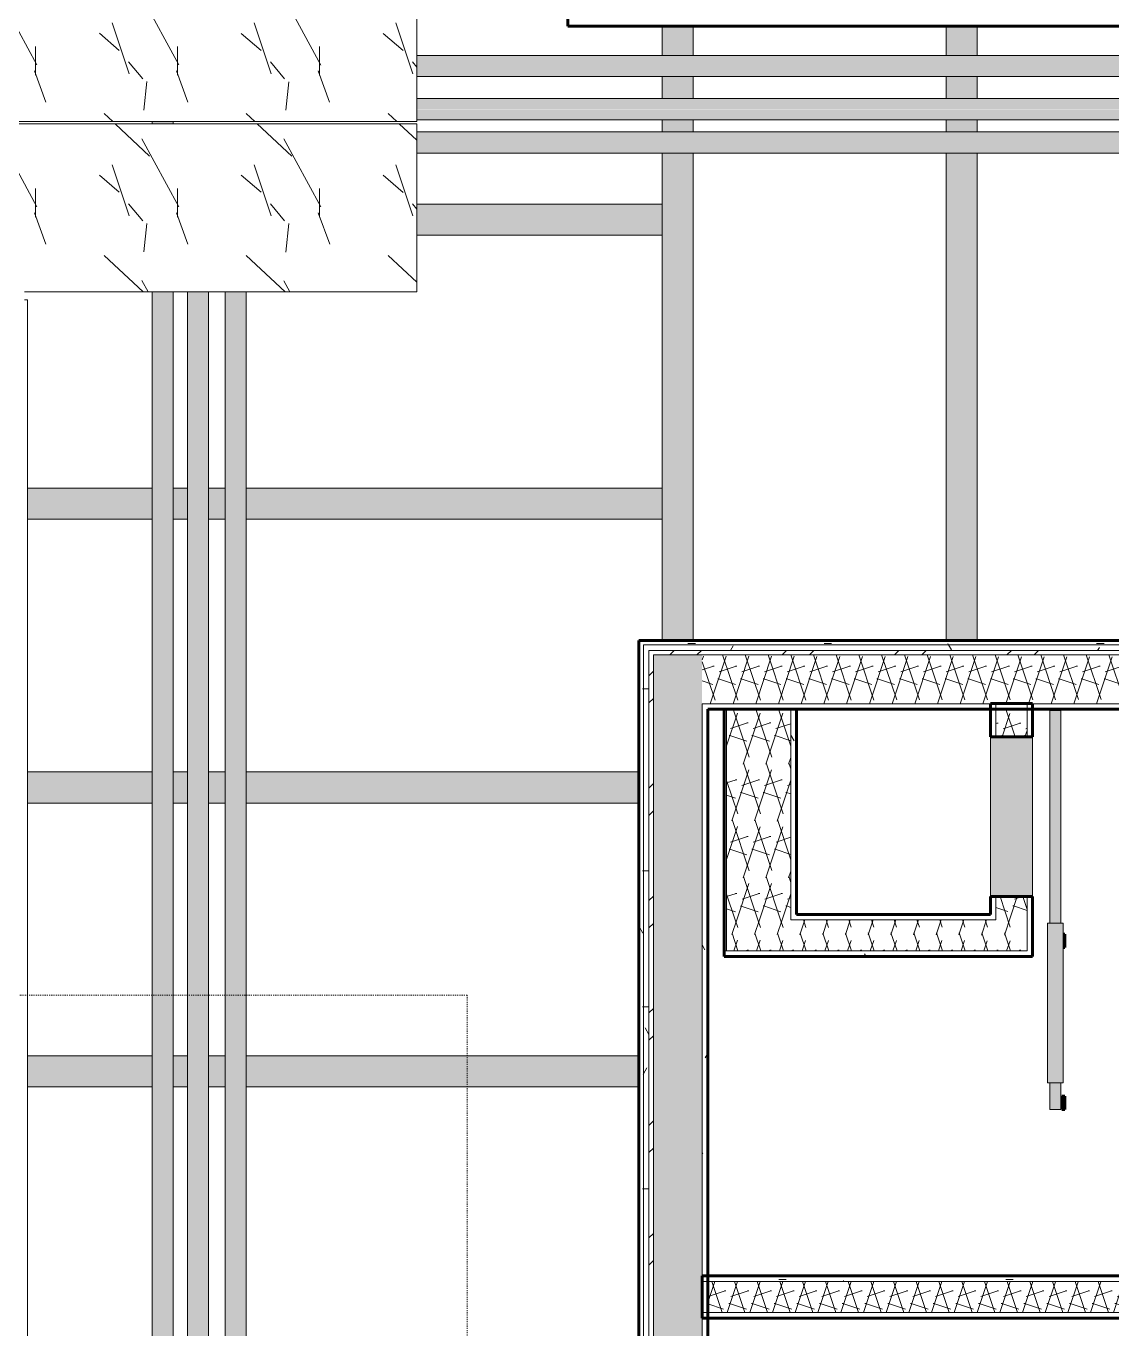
# Model space of a CAD drawing. Header units: inches. Extents: x -4169 to -1846, y 9706 to 12377.
# Drawn here: x -3479.4 to -3357, y 11570.8 to 11717.6 of the extents above; entities that cross this region are included whole.
import ezdxf

# ---------------------------------------------------------------- set-up
doc = ezdxf.new("R2010")
doc.units = ezdxf.units.IN
doc.header["$MEASUREMENT"] = 0
doc.linetypes.add('Aligning Line 1_8_', pattern=[0.25, 0.125, -0.125])
doc.linetypes.add('Dash', pattern=[0.25, 0.125, -0.125])
for name, color, linetype, lineweight in [('0-1', 7, 'Continuous', 5), ('0-2', 50, 'Continuous', 18), ('A-CLNG', 13, 'Continuous', 18), ('A-CLNG-PATT-1', 252, 'Continuous', 18), ('A-DOOR-3', 135, 'Continuous', 18), ('A-DOOR-4', 50, 'Continuous', 18), ('A-DOOR-5', 10, 'Continuous', 60), ('A-FLOR-2', 50, 'Continuous', 18), ('A-WALL', 113, 'Continuous', 18), ('A-WALL-1', 8, 'Continuous', 5), ('A-WALL-4', 10, 'Continuous', 60), ('A-WALL-5', 50, 'Continuous', 18), ('A-WALL-PATT-1', 250, 'Continuous', 9), ('A-WALL-PATT-2', 253, 'Continuous', 9), ('A-WALL-PATT-4', 111, 'Continuous', 9), ('G-ANNO-SYMB-1', 147, 'Aligning Line 1_8_', 9), ('I-FURN-1', 250, 'Continuous', 9), ('I-FURN-HDLN-1', 250, 'Dash', 9), ('I-WALL-3', 2, 'Continuous', 60), ('P-PIPE', 3, 'Continuous', 9), ('P-PIPE-1', 3, 'Continuous', 5), ('S-BEAM', 12, 'Continuous', 9)]:
    doc.layers.add(name, color=color, linetype=linetype, lineweight=lineweight)
pattern_1 = [(0, (0, 0), (20.48, 5.12), [0.845, -14.515, 0.845, -14.515, -81.92]), (0, (0, 0), (20.48, 5.12), [-30.72, 0.845, -29.875, 0.845, -14.515, -35.84]), (0, (0, 0), (20.48, 5.12), [-76.8, 0.845, -9.395, 0.845, -24.755]), (120, (7.68, 2.56), (-14.67405006737632, 15.1762002695053), [0.8449999999999999, -14.515, 0.8449999999999999, -14.515, -81.91999999999999]), (120, (7.68, 2.56), (-14.67405006737632, 15.1762002695053), [-30.72, 0.8449999999999999, -29.875, 0.8449999999999999, -14.515, -35.84]), (120, (7.68, 2.56), (-14.67405006737632, 15.1762002695053), [-76.79999999999998, 0.8449999999999999, -9.394999999999998, 0.8449999999999999, -24.755]), (240, (10.24, 12.8), (-5.805949932623669, -20.2962002695053), [0.845, -14.515, 0.845, -14.515, -81.92]), (240, (10.24, 12.8), (-5.805949932623669, -20.2962002695053), [-30.72, 0.845, -29.875, 0.845, -14.515, -35.84]), (240, (10.24, 12.8), (-5.805949932623669, -20.2962002695053), [-76.8, 0.845, -9.395, 0.845, -24.755])]
pattern_2 = [(161.57, (0.32, 0.32), (-2.560496184573631, -0.0005373861552858683), [0, -18.214, 2.022, 0]), (18.43, (-0.32, 0.32), (-2.560496184573631, 0.0005373861552860904), [0, -18.214, 2.022, 0]), (108.43, (0.32, 0.32), (1.279220909290681, -6.400876726295667), [6.069999999999999, -14.166]), (71.57, (-0.32, 0.32), (1.279220909290681, 6.400876726295667), [6.07, -14.166])]
pattern_3 = [(45, (0, 0), (-6.335676759431466, 6.335676759431466), []), (45, (0, 9.6), (-6.335676759431466, 6.335676759431466), [])]

# ---------------------------------------------------------------- blocks, each defined once
blk = doc.blocks.new('Bed-Standard - Queen 60_ x 79_-1433484-ENLARGED RCP - 2ND FLOOR PLAN')
at = {"layer": 'I-FURN-1'}
for p, q in [((-19.31147540983595, 41.29508196721268), (40.688524590164, 41.29508196721268)), ((-19.31147540983595, -37.70491803278726), (-19.31147540983595, 41.29508196721268)), ((40.68852459016399, 41.29508196721268), (40.68852459016399, -37.70491803278726)), ((40.68852459016475, -23.70491803278786), (-19.31147540983504, -17.12529919027923)), ((-16.31147540983483, -23.70491803278786), (37.68852459016421, -23.70491803278786)), ((-16.31147540983483, -35.70491803278752), (-16.31147540983483, -23.70491803278786)), ((37.6885245901642, -35.70491803278752), (37.6885245901642, -23.70491803278786)), ((-16.31147540983483, -35.70491803278752), (37.68852459016421, -35.70491803278752)), ((40.688524590164, -37.70491803278726), (-19.31147540983595, -37.70491803278726))]:
    blk.add_line(p, q, dxfattribs=at)
at = {"layer": 'I-FURN-HDLN-1'}
for p, q in [((-55.31147540983584, 77.29508196721251), (64.68852459016394, 77.29508196721251)), ((-55.31147540983584, -37.70491803278724), (-55.31147540983584, 77.29508196721251)), ((64.68852459016394, 77.29508196721251), (64.68852459016394, -37.70491803278716))]:
    blk.add_line(p, q, dxfattribs=at)
blk = doc.blocks.new('BARN - FLUSH - WIDTH 2-V97-ENLARGED RCP - 2ND FLOOR PLAN')
at = {"layer": 'A-DOOR-3'}
h = blk.add_hatch(color=256, dxfattribs=at)
h.paths.add_polyline_path([(-32.99999999998618, -4.344221569655852), (-32.99999999998635, -4.947925211086649), (-29.9999999999867, -4.947925211087161), (-29.99999999998652, -4.322925211087049), (-32.99999999998618, -4.322925211086537)], flags=0)
h.paths.add_polyline_path([(-11.99999999998653, -4.861652196061109), (-11.98640671985021, -4.947925211090742), (12.00000000001381, -4.947925211095346), (12.00000000001398, -4.322925211095234), (-11.99999999998636, -4.344221569659945), (-11.99999999998653, -4.786163307910308)], flags=0)
for points in [[(-29.99999999998601, -5.822925211096449), (-11.99999999998584, -5.82292521110003), (-11.9999999999855, -4.072925211096506), (-29.99999999998567, -4.072925211092925)], [(-32.99999999998652, -5.99999999999759), (-31.49999999998618, -5.999999999997931), (-31.49999999998618, -5.674402730992518), (-32.99999999998652, -5.674402730992177)], [(-14.73397552619133, -5.99999999999759), (-13.23397552619116, -5.999999999997761), (-13.23397552619116, -5.822925211100006), (-14.73397552619133, -5.822925211099835)]]:
    blk.add_hatch(color=256, dxfattribs=at).paths.add_polyline_path(points, flags=0)
h = blk.add_hatch(color=256, dxfattribs=at)
h.paths.add_polyline_path([(-32.99999999998652, -5.551628852525974), (-32.99999999998652, -5.572925211095462), (-29.99999999998687, -5.547466334921561), (-29.9999999999867, -4.947925211087161), (-32.99999999998635, -4.947925211086649), (-32.99999999998652, -5.489191088460624)], flags=0)
h.paths.add_polyline_path([(-11.99999999998653, -4.947925211090742), (-11.98640671985038, -5.572925211099554), (12.00000000001364, -5.551628852534671), (12.00000000001398, -4.947925211095346), (-11.98640671985021, -4.947925211090742)], flags=0)
at = {"layer": 'A-DOOR-4'}
for p, q in [((-29.99999999998652, -4.322925211095236), (-32.99999999998635, -4.322925211095236)), ((-33.00000000000029, -4.322925211098092), (-33.00000000000029, -4.947925211098085)), ((-30.00000000000021, -5.822925211099282), (-30.00000000000021, -4.072925211099284)), ((-30.00000000000021, -4.072925211099284), (-12.00000000000021, -4.072925211099284)), ((-12.00000000000021, -4.072925211099284), (-12.00000000000021, -5.822925211099282)), ((12.00000000001398, -4.322925211095236), (-11.98640671985004, -4.322925211095407)), ((11.9999999999999, -4.947925211098089), (11.9999999999999, -4.322925211098092)), ((-33.00000000000029, -4.947925211098092), (-33.00000000000029, -5.572925211098091)), ((-32.99999999998635, -5.572925211095463), (-29.99999999998652, -5.572925211095292)), ((-12.00000000000021, -5.822925211099282), (-30.00000000000021, -5.822925211099282)), ((-11.98640671985038, -5.572925211095463), (12.00000000001381, -5.572925211095292)), ((11.9999999999999, -5.572925211098091), (11.9999999999999, -4.947925211098096))]:
    blk.add_line(p, q, dxfattribs=at)
at = {"layer": 'A-DOOR-5'}
for p, q in [((-33.00000000000015, -6.000000000000319), (-33.00000000000015, -5.674402730995301)), ((-33.00000000000015, -5.674402730995301), (-31.50000000000015, -5.674402730995301)), ((-31.50000000000015, -5.674402730995301), (-31.50000000000015, -6.000000000000319)), ((-14.73397552620525, -6.000000000000319), (-14.73397552620525, -5.822925211099541)), ((-13.23397552620525, -5.822925211099657), (-13.23397552620525, -6.000000000000319)), ((-31.50000000000015, -6.000000000000319), (-33.00000000000015, -6.000000000000319)), ((-13.23397552620525, -6.000000000000319), (-14.73397552620525, -6.000000000000319))]:
    blk.add_line(p, q, dxfattribs=at)
blk = doc.blocks.new('CTR - 1st Phase - Unit Layouts_rvt-1-ENLARGED RCP - 2ND FLOOR PLAN')
at = {"layer": 'A-WALL-1'}
for points in [[(-3400.423736689255, 11613.36268551893), (-3400.423736689255, 11640.61439611054), (-3400.673736689254, 11640.61439611054), (-3400.673736689236, 11613.36268551895)], [(-3365.923736684203, 11619.48768551868), (-3365.923736684203, 11637.48768551868), (-3370.673736684205, 11637.48768551868), (-3370.673736684205, 11619.48768551868), (-3366.548736684201, 11619.48768551868)]]:
    blk.add_hatch(color=256, dxfattribs=at).paths.add_polyline_path(points, flags=0)
at = {"layer": 'A-WALL-PATT-1'}
h = blk.add_hatch(dxfattribs=at)
h.set_pattern_fill('FP_1', color=256, style=0, pattern_type=2)
h.set_pattern_definition(pattern_1)
h.paths.add_polyline_path([(-3393.173736689254, 11617.48768551894), (-3392.548736689238, 11617.48768551894), (-3392.548736689238, 11640.61439611053), (-3393.173736689254, 11640.61439611053), (-3393.173736689254, 11636.6096947182)], flags=0)
h = blk.add_hatch(dxfattribs=at)
h.set_pattern_fill('FP_1', color=256, style=0, pattern_type=2)
h.set_pattern_definition(pattern_1)
h.paths.add_polyline_path([(-3370.048736684202, 11612.73768551893), (-3366.548736684201, 11612.73768551893), (-3366.548736684201, 11613.36268551893), (-3400.673736689236, 11613.36268551893), (-3400.673736689236, 11612.73768551893), (-3370.673736684206, 11612.73768551893)], flags=0)
h = blk.add_hatch(dxfattribs=at)
h.set_pattern_fill('FP_1', color=256, style=0, pattern_type=2)
h.set_pattern_definition(pattern_1)
h.paths.add_polyline_path([(-3382.448991250842, 11576.11268551802), (-3315.846872237929, 11576.11268551801), (-3315.846872237929, 11576.73768551803), (-3402.548736679674, 11576.73321238129), (-3402.548736679674, 11576.11268551802), (-3396.652038479966, 11576.11268551802)], flags=0)
h.paths.add_polyline_path([(-3278.471150334661, 11576.11268551803), (-3275.323736683831, 11576.11268551803), (-3275.323736683831, 11576.73768551803), (-3281.846872237929, 11576.73768551803), (-3281.846872237929, 11576.11268551803)], flags=0)
h = blk.add_hatch(dxfattribs=at)
h.set_pattern_fill('FP_1', color=256, style=0, pattern_type=2)
h.set_pattern_definition(pattern_1)
h.paths.add_polyline_path([(-3329.120102396935, 11571.98768551802), (-3315.846872237929, 11571.98768551802), (-3315.846872237929, 11572.61268551802), (-3402.548736679674, 11572.60821238129), (-3402.548736679674, 11571.98768551803), (-3351.846872237929, 11571.98768551802)], flags=0)
h.paths.add_polyline_path([(-3281.846872237929, 11571.98768551803), (-3275.323736683832, 11571.98768551803), (-3275.323736683832, 11572.61268551803), (-3281.846872237929, 11572.61268551803)], flags=0)
at = {"layer": 'A-WALL-PATT-2'}
h = blk.add_hatch(dxfattribs=at)
h.set_pattern_fill('FP_2', color=256, style=0, pattern_type=2)
h.set_pattern_definition(pattern_2)
h.paths.add_polyline_path([(-3400.423736689255, 11616.86268551894), (-3393.173736689254, 11616.86268551894), (-3393.173736689254, 11640.62357573159), (-3400.423736689255, 11640.61439611054), (-3400.423736689255, 11617.48768551894)], flags=0)
h = blk.add_hatch(dxfattribs=at)
h.set_pattern_fill('FP_2', color=256, style=0, pattern_type=2)
h.set_pattern_definition(pattern_2)
h.paths.add_polyline_path([(-3366.548736684201, 11613.36268551893), (-3366.548736684201, 11619.48768551868), (-3370.048736684202, 11619.48768551868), (-3370.048736684202, 11613.36268551893)], flags=0)
h.paths.add_polyline_path([(-3370.048736684206, 11637.48768551868), (-3366.548736684205, 11637.48768551868), (-3366.548736684205, 11640.61439611053), (-3370.048736684206, 11640.61439611053)], flags=0)
h = blk.add_hatch(dxfattribs=at)
h.set_pattern_fill('FP_2', color=256, style=0, pattern_type=2)
h.set_pattern_definition(pattern_2)
h.paths.add_polyline_path([(-3370.673736684202, 11613.36268551893), (-3370.048736684202, 11613.36268551893), (-3370.048736684202, 11616.86268551894), (-3400.423736689255, 11616.86268551894), (-3400.423736689255, 11613.36268551893), (-3396.652038479966, 11613.36268551893)], flags=0)
h = blk.add_hatch(dxfattribs=at)
h.set_pattern_fill('FP_2', color=256, style=0, pattern_type=2)
h.set_pattern_definition(pattern_2)
h.paths.add_polyline_path([(-3315.846872237929, 11572.61268551802), (-3315.846872237929, 11572.86268551802), (-3351.846872237932, 11572.86268551802), (-3351.846872237928, 11575.86268551802), (-3315.846872237929, 11575.86268551802), (-3315.846872237929, 11576.11268551801), (-3402.548736679674, 11576.10964130319), (-3402.548736679674, 11572.61268551802), (-3329.120102396935, 11572.61268551802)], flags=0)
h.paths.add_polyline_path([(-3274.698736683831, 11572.61268551803), (-3274.698736683831, 11576.11268551803), (-3281.846872237929, 11576.11268551803), (-3281.846872237929, 11572.61268551803), (-3275.323736683832, 11572.61268551803)], flags=0)
at = {"layer": 'A-WALL-4'}
for p, q in [((-3370.673736684202, 11637.48768551867), (-3370.673736684203, 11641.24857573158)), ((-3370.673736684203, 11641.24857573158), (-3365.923736684203, 11641.24857573159)), ((-3365.923736684203, 11641.24857573159), (-3365.923736684202, 11637.48768551867)), ((-3400.673736689235, 11617.48768551893), (-3400.673736689251, 11640.62357573157)), ((-3400.673736689251, 11640.62357573157), (-3392.548736689251, 11640.62357573158)), ((-3392.548736689251, 11640.62357573158), (-3392.548736689235, 11617.48768551893)), ((-3365.923736684202, 11637.48768551867), (-3370.673736684202, 11637.48768551867)), ((-3370.673736684198, 11617.48768551892), (-3370.673736684199, 11619.48768551867)), ((-3370.673736684199, 11619.48768551867), (-3365.923736684199, 11619.48768551867)), ((-3365.923736684199, 11619.48768551867), (-3365.923736684198, 11612.73768551892)), ((-3400.673736689232, 11613.36268551893), (-3400.673736689235, 11617.48768551893)), ((-3392.548736689235, 11617.48768551893), (-3370.673736684198, 11617.48768551892)), ((-3400.673736689232, 11612.73768551893), (-3400.673736689232, 11613.36268551893)), ((-3370.673736684198, 11612.73768551892), (-3400.673736689232, 11612.73768551893)), ((-3366.548736684198, 11612.73768551892), (-3370.673736684198, 11612.73768551892)), ((-3365.923736684198, 11612.73768551892), (-3366.548736684198, 11612.73768551892)), ((-3403.173736686415, 11576.737685518), (-3315.846872237926, 11576.73768551801)), ((-3403.173736686415, 11571.987685518), (-3403.173736686415, 11576.737685518)), ((-3315.846872237926, 11571.98768551801), (-3403.173736686415, 11571.987685518))]:
    blk.add_line(p, q, dxfattribs=at)
at = {"layer": 'A-WALL-5'}
for p, q in [((-3370.048736684203, 11641.24857573158), (-3370.048736684203, 11637.48768551867)), ((-3366.548736684203, 11641.24857573159), (-3366.548736684202, 11637.48768551867)), ((-3400.423736689234, 11617.48768551893), (-3400.423736689252, 11640.62357573157)), ((-3393.173736689234, 11617.48768551893), (-3393.173736689251, 11640.62357573158)), ((-3370.673736684202, 11637.48768551867), (-3370.673736684199, 11619.48768551867)), ((-3365.923736684199, 11619.48768551867), (-3365.923736684202, 11637.48768551867)), ((-3370.048736684199, 11619.48768551867), (-3370.048736684199, 11616.86268551892)), ((-3366.548736684199, 11619.48768551867), (-3366.548736684198, 11613.36268551892)), ((-3400.423736689235, 11617.48768551893), (-3400.423736689234, 11616.86268551893)), ((-3393.173736689235, 11617.48768551893), (-3393.173736689234, 11616.86268551893)), ((-3400.423736689234, 11616.86268551893), (-3400.423736689233, 11613.36268551893)), ((-3393.173736689234, 11616.86268551893), (-3370.673736684198, 11616.86268551892)), ((-3370.673736684198, 11616.86268551892), (-3370.048736684199, 11616.86268551892)), ((-3400.673736689232, 11613.36268551893), (-3400.423736689232, 11613.36268551893)), ((-3400.673736689232, 11613.36268551893), (-3400.423736689233, 11613.36268551893)), ((-3400.423736689232, 11613.36268551893), (-3370.673736684198, 11613.36268551892)), ((-3370.673736684198, 11613.36268551892), (-3370.048736684198, 11613.36268551892)), ((-3370.048736684198, 11613.36268551892), (-3366.548736684198, 11613.36268551892)), ((-3315.846872237926, 11576.11268551801), (-3403.173736686415, 11576.112685518)), ((-3315.846872237926, 11572.61268551802), (-3403.173736686415, 11572.612685518))]:
    blk.add_line(p, q, dxfattribs=at)
at = {"layer": '0-2'}
for name, p, rotation in [('BARN - FLUSH - WIDTH 2-V97-ENLARGED RCP - 2ND FLOOR PLAN', (-3368.298736684201, 11628.48768551867), 90.00000000001077), ('Bed-Standard - Queen 60_ x 79_-1433484-ENLARGED RCP - 2ND FLOOR PLAN', (-3362.744073218066, 11516.67621011008), 269.9999999999839)]:
    blk.add_blockref(name, p, dxfattribs=dict(at, rotation=rotation))
blk = doc.blocks.new('CTR - 1st Phase - Shell_rvt-1-ENLARGED RCP - 2ND FLOOR PLAN')
at = {"layer": 'A-FLOR-2'}
for p, q in [((-3479.548736679713, 11686.73939611091), (-3479.223736679699, 11686.73939611091)), ((-3479.223736679699, 11686.73939611091), (-3479.223736679699, 11550.98939611055))]:
    blk.add_line(p, q, dxfattribs=at)
blk = doc.blocks.new('CTR - 1st Phase -Stairs _ Elevators_rvt-1-ENLARGED RCP - 2ND FLOOR PLAN')
at = {"layer": 'G-ANNO-SYMB-1'}
for q in [(-3865.746253225861, 11608.3937299778), (-3429.667253297197, 11388.70657636134)]:
    blk.add_line((-3429.667253297195, 11608.3937299778), q, dxfattribs=at)
blk = doc.blocks.new('Dimension Lumber - LVL - 3_5X5_5-2130248-ENLARGED RCP - 2ND FLOOR PLAN')
at = {"layer": 'S-BEAM'}
blk.add_hatch(color=256, dxfattribs=at).paths.add_polyline_path([(45.37500000008048, -1.749999999987655), (45.37500000008048, 1.750000000013083), (17.72499999983671, 1.750000000013254), (17.72499999983671, -1.749999999987484), (38.28283261815306, -1.749999999987655)], flags=0)
for p, q in [((17.72499999984063, 1.749999999999968), (45.37500000008434, 1.749999999999968)), ((45.37500000008434, -1.750000000000163), (45.37500000008434, 1.749999999999968)), ((17.72499999984052, -1.750000000000163), (45.37500000008434, -1.750000000000163))]:
    blk.add_line(p, q, dxfattribs=at)
blk = doc.blocks.new('Dimension Lumber - LVL - 3_5X5_5-2130249-ENLARGED RCP - 2ND FLOOR PLAN')
at = {"layer": 'S-BEAM'}
h = blk.add_hatch(color=256, dxfattribs=at)
h.paths.add_polyline_path([(-36.65000000001083, -1.749999999986632), (-22.61376332009155, -1.749999999986802), (-22.61376332009155, 1.750000000013765), (-36.65000000001083, 1.750000000013936)], flags=0)
h.paths.add_polyline_path([(34.89999999999144, -1.749999999987143), (34.89999999999144, 1.750000000013424), (-11.99612263296302, 1.750000000013765), (-11.99612263296302, -1.749999999986802), (33.89999999997922, -1.749999999987143)], flags=0)
h.paths.add_polyline_path([(-20.23876332008347, -1.749999999986802), (-18.61376332008973, -1.749999999986802), (-18.61376332008973, 1.750000000013765), (-20.23876332008347, 1.750000000013765)], flags=0)
h.paths.add_polyline_path([(-16.23876332008183, -1.749999999986802), (-14.37112263297058, -1.749999999986802), (-14.37112263297058, 1.750000000013765), (-16.23876332008183, 1.750000000013765)], flags=0)
for p, q in [((-36.64999999999633, 1.749999999999968), (-22.61237646834524, 1.749999999999968)), ((-20.23876332008817, 1.749999999999968), (-18.61251792582989, 1.749999999999968)), ((-16.23876332008652, 1.749999999999968), (-14.36998674599626, 1.749999999999968)), ((-11.99612263296731, 1.749999999999968), (34.89999999999496, 1.749999999999968)), ((34.89999999999496, -1.750000000000163), (34.89999999999496, 1.749999999999968)), ((-36.64999999999633, -1.750000000000163), (-22.61226872009653, -1.750000000000163)), ((-20.2387633200882, -1.750000000000163), (-18.61240943469887, -1.750000000000163)), ((-16.23876332008644, -1.750000000000163), (-14.36987758587281, -1.750000000000163)), ((-11.99612263296735, -1.750000000000163), (34.89999999999496, -1.750000000000163))]:
    blk.add_line(p, q, dxfattribs=at)
blk = doc.blocks.new('Dimension Lumber - LVL - 3_5X5_5-2120386-ENLARGED RCP - 2ND FLOOR PLAN')
at = {"layer": 'S-BEAM'}
h = blk.add_hatch(color=256, dxfattribs=at)
h.paths.add_polyline_path([(-15.36376332007188, -1.74999999998612), (-13.49612263296063, -1.74999999998612), (-13.49612263296063, 1.750000000014448), (-15.36376332007188, 1.750000000014448)], flags=0)
h.paths.add_polyline_path([(-34.99795327102435, -1.74999999998595), (-21.7387633200816, -1.74999999998612), (-21.7387633200816, 1.750000000014448), (-35.77500000000088, 1.750000000014618), (-35.77500000000088, -1.74999999998595)], flags=0)
h.paths.add_polyline_path([(33.15000000000173, -1.749999999986461), (33.15000000000173, 1.750000000014106), (-11.12112263295307, 1.750000000014448), (-11.12112263295307, -1.74999999998612), (27.84504694834549, -1.749999999986461)], flags=0)
h.paths.add_polyline_path([(-19.36376332007353, -1.74999999998612), (-17.73876332007978, -1.74999999998612), (-17.73876332007978, 1.750000000014448), (-19.36376332007353, 1.750000000014448)], flags=0)
for p, q in [((-35.77499999998621, 1.749999999999968), (-21.73639134148976, 1.749999999999968)), ((-19.36376332007826, 1.749999999999968), (-17.73652600690822, 1.749999999999968)), ((-15.3637633200766, 1.749999999999968), (-13.49398871057181, 1.749999999999968)), ((-11.12112263295739, 1.749999999999968), (33.15000000003138, 1.749999999999968)), ((-35.77499999998621, -1.750000000000163), (-21.73628359324102, -1.750000000000163)), ((-19.36376332007826, -1.750000000000163), (-17.73641751577727, -1.750000000000163)), ((-15.36376332007649, -1.750000000000163), (-13.49387955044832, -1.750000000000163)), ((-11.12112263295739, -1.750000000000163), (33.15000000003117, -1.750000000000163))]:
    blk.add_line(p, q, dxfattribs=at)
blk = doc.blocks.new('Dimension Lumber - LVL - 3_5X5_5-V145-ENLARGED RCP - 2ND FLOOR PLAN')
at = {"layer": 'S-BEAM'}
h = blk.add_hatch(color=256, dxfattribs=at)
h.paths.add_polyline_path([(-15.36376332007222, -1.749999999987143), (-13.49612263296097, -1.749999999987143), (-13.4961226329608, 1.750000000013424), (-15.36376332007205, 1.750000000013424)], flags=0)
h.paths.add_polyline_path([(-34.54337383177033, -1.749999999986973), (-21.73876332008194, -1.749999999987143), (-21.73876332008177, 1.750000000013424), (-35.77500000000105, 1.750000000013595), (-35.77500000000122, -1.749999999986973)], flags=0)
h.paths.add_polyline_path([(33.15000000000139, -1.749999999987484), (33.15000000000156, 1.750000000013083), (-11.12112263295324, 1.750000000013424), (-11.12112263295341, -1.749999999987143), (17.71922535210319, -1.749999999987314)], flags=0)
h.paths.add_polyline_path([(-19.36376332007387, -1.749999999987143), (-17.73876332008012, -1.749999999987143), (-17.73876332007995, 1.750000000013424), (-19.3637633200737, 1.750000000013424)], flags=0)
for p, q in [((-35.77499999998621, 1.749999999999968), (-21.73540621464397, 1.749999999999968)), ((-19.36376332007805, 1.749999999999968), (-17.73553408799635, 1.749999999999968)), ((-15.36376332007639, 1.749999999999968), (-13.49299067515707, 1.749999999999968)), ((-11.12112263295718, 1.749999999999968), (33.15000000002915, 1.749999999999968)), ((-35.77499999998621, -1.750000000000163), (-21.73529846639523, -1.750000000000163)), ((-19.36376332007805, -1.750000000000163), (-17.7354255968654, -1.750000000000163)), ((-15.36376332007628, -1.750000000000163), (-13.49288151503368, -1.750000000000163)), ((-11.12112263295718, -1.750000000000163), (33.15000000002893, -1.750000000000163))]:
    blk.add_line(p, q, dxfattribs=at)
blk = doc.blocks.new('Dimension Lumber - LVL - 3_5X5_5-V175-ENLARGED RCP - 2ND FLOOR PLAN')
at = {"layer": 'S-BEAM'}
h = blk.add_hatch(color=256, dxfattribs=at)
h.paths.add_polyline_path([(34.76249999999788, 1.749999999995689), (-20.1761831298337, 1.749999999995519), (-20.1761831298337, -1.750000000004879), (34.76249999999788, -1.750000000004708)], flags=0)
h.paths.add_polyline_path([(-22.55118312984092, -1.750000000004879), (-22.55118312984092, 1.749999999995519), (-23.93354244270727, 1.749999999995519), (-23.93354244270727, -1.750000000004879), (-23.86225432556654, -1.750000000004879)], flags=0)
h.paths.add_polyline_path([(-26.30854244271449, -1.750000000004879), (-26.30854244271449, 1.749999999995519), (-28.80553066396987, 1.749999999995519), (-28.80553066396987, -1.750000000004879)], flags=0)
h.paths.add_polyline_path([(-31.18053066397692, 1.749999999995519), (-34.48750000011443, 1.749999999995519), (-34.48750000011443, -1.750000000004879), (-31.18053066397692, -1.750000000004879)], flags=0)
for p, q in [((-34.48750000010292, 1.749999999999968), (-31.18053066395579, 1.749999999999968)), ((-28.80889754479375, 1.749999999999968), (-26.30854244269334, 1.749999999999968)), ((-23.93677053524738, 1.749999999999968), (-22.55118312981968, 1.749999999999968)), ((-20.1792628757438, 1.749999999999968), (34.76250000001254, 1.749999999999968)), ((-34.48750000010335, -1.750000000000163), (-31.18053066395579, -1.750000000000163)), ((-28.80876557680919, -1.750000000000163), (-26.30854244269334, -1.750000000000163)), ((-23.9366380735301, -1.750000000000163), (-22.55118312981968, -1.750000000000163)), ((-20.17912988629035, -1.750000000000163), (34.76250000001254, -1.750000000000163))]:
    blk.add_line(p, q, dxfattribs=at)
blk = doc.blocks.new('Dimension Lumber - LVL - 3_5X5_5-V185-ENLARGED RCP - 2ND FLOOR PLAN')
at = {"layer": 'S-BEAM'}
h = blk.add_hatch(color=256, dxfattribs=at)
h.paths.add_polyline_path([(34.76249999999788, 1.749999999995689), (-20.1761831298337, 1.749999999995519), (-20.1761831298337, -1.750000000005049), (34.76249999999788, -1.750000000004537)], flags=0)
h.paths.add_polyline_path([(-22.55118312984092, -1.750000000004879), (-22.55118312984092, 1.749999999995519), (-23.93354244270727, 1.749999999995519), (-23.93354244270727, -1.750000000004879), (-23.86225432556654, -1.750000000004879)], flags=0)
h.paths.add_polyline_path([(-26.30854244271449, 0.8302061893504157), (-26.30854244271449, 1.749999999995519), (-28.80553066396987, 1.749999999995519), (-28.80553066396987, -1.750000000004879), (-26.30854244271449, -1.750000000004879)], flags=0)
h.paths.add_polyline_path([(-31.18053066397692, 0.8302061893504157), (-31.18053066397692, 1.749999999995519), (-34.48750000011443, 1.749999999995519), (-34.48750000011443, -1.750000000004879), (-31.18053066397692, -1.750000000004879)], flags=0)
for p, q in [((-34.48750000010655, 1.749999999999968), (-31.18053066395557, 1.749999999999968)), ((-28.80769098036379, 1.749999999999968), (-26.30854244269313, 1.749999999999968)), ((-23.93555945668919, 1.749999999999968), (-22.55118312981947, 1.749999999999968)), ((-20.17804697216932, 1.749999999999968), (34.76250000001254, 1.749999999999968)), ((-34.48750000010698, -1.750000000000163), (-31.18053066395557, -1.750000000000163)), ((-28.80755901237934, -1.750000000000163), (-26.30854244269313, -1.750000000000163)), ((-23.93542699497181, -1.750000000000163), (-22.55118312981947, -1.750000000000163)), ((-20.17791398271587, -1.750000000000163), (34.76250000001254, -1.750000000000163))]:
    blk.add_line(p, q, dxfattribs=at)

msp = doc.modelspace()

# ---------------------------------------------------------------- hatches: boundary and pattern name
at = {"layer": 'A-CLNG-PATT-1'}
h = msp.add_hatch(dxfattribs=at)
h.set_pattern_fill('FP_55', color=256, style=0, pattern_type=2)
h.set_pattern_definition([(108.435, (4.16, 0), (-16.00052108790088, 32.00033826251902), [6.072, -44.525]), (139.399, (2.24, 5.76), (-96.00016541438214, 79.99987980873014), [2.95, -144.562]), (136.848, (16, 7.68), (-240.0020285187108, 223.9982064010868), [7.017999999999999, -343.889]), (109.983, (10.88, 12.48), (-47.99971113279147, 127.9998680826218), [3.746, -183.53]), (90, (9.6, 0), (-16, 16), [3.2, -12.8]), (118.443, (9.6, 3.2), (112.0002198994884, -207.9993794088488), [8.734, -427.981]), (84.28900000000002, (5.44, 10.88), (-16.00092206112034, -143.9994794650104), [3.216, -157.582]), (129.806, (5.76, 14.08), (64.00060152693437, -80.0001644072721), [2.499, -122.465])])
h.paths.add_polyline_path([(-3479.223736679699, 11687.65792763113), (-3435.323736679944, 11687.65792763113), (-3435.323736679944, 11706.60792763113), (-3497.298736679717, 11706.60792763113), (-3497.298736679717, 11704.68939611095), (-3497.548736679714, 11704.68939611095), (-3497.548736679721, 11688.36439611096), (-3479.548736679717, 11688.36439611096), (-3479.548736679717, 11687.65792763113)], flags=0)
h.paths.add_polyline_path([(-3486.498198773292, 11706.85792763114), (-3435.323736679944, 11706.85792763114), (-3435.323736679943, 11745.00792763113), (-3497.548736679714, 11745.00792763113), (-3497.548736679714, 11744.68939611095), (-3497.298736679712, 11744.68939611095), (-3497.298736679712, 11742.68939611095), (-3497.548736679714, 11742.68939611095), (-3497.548736679714, 11706.85792763114)], flags=0)
h.paths.add_polyline_path([(-3455.422633676095, 11745.25792763113), (-3435.323736679943, 11745.25792763113), (-3435.323736679943, 11745.81439611057), (-3455.52373667962, 11745.81439611057), (-3455.52373667962, 11745.56439611057), (-3457.52373667962, 11745.56439611057), (-3457.52373667962, 11745.81439611057), (-3478.29873667985, 11745.81439611057), (-3478.29873667985, 11745.25792763113), (-3455.52373667962, 11745.25792763113)], flags=0)
at = {"layer": 'A-WALL-PATT-4'}
h = msp.add_hatch(dxfattribs=at)
h.set_pattern_fill('FP_1', color=256, style=0, pattern_type=2)
h.set_pattern_definition(pattern_1)
h.paths.add_polyline_path([(-3410.298736679702, 11255.36439611066), (-3409.923736679703, 11255.36439611066), (-3409.923736679703, 11255.63939611052), (-3409.798736679702, 11255.63939611052), (-3409.798736679672, 11648.36439611054), (-3410.298736679672, 11648.36439611054), (-3410.298736679702, 11255.63939611052)], flags=0)
h = msp.add_hatch(dxfattribs=at)
h.set_pattern_fill('FP_1', color=256, style=0, pattern_type=2)
h.set_pattern_definition(pattern_1)
h.paths.add_polyline_path([(-3266.7987366755, 11647.86439611053), (-3266.1737366755, 11647.86439611053), (-3266.173736675498, 11648.36439611053), (-3409.798736679672, 11648.36439611054), (-3409.7987366797, 11647.86439611054), (-3267.298736675498, 11647.86439611053)], flags=0)
h = msp.add_hatch(dxfattribs=at)
h.set_pattern_fill('FP_1', color=256, style=0, pattern_type=2)
h.set_pattern_definition(pattern_1)
h.paths.add_polyline_path([(-3409.798298083211, 11255.63939611052), (-3409.173736679675, 11255.63939611052), (-3409.173736679673, 11647.86439611054), (-3409.798736679672, 11647.86439611054), (-3409.798736679702, 11255.63939611052)], flags=0)
h = msp.add_hatch(dxfattribs=at)
h.set_pattern_fill('FP_1', color=256, style=0, pattern_type=2)
h.set_pattern_definition(pattern_1)
h.paths.add_polyline_path([(-3273.423736675497, 11647.23939611053), (-3266.7987366755, 11647.23939611058), (-3266.821218689886, 11647.86439611053), (-3409.173736679672, 11647.86439611054), (-3409.173736679673, 11647.23939611054), (-3278.471150334661, 11647.23939611053)], flags=0)
h = msp.add_hatch(dxfattribs=at)
h.set_pattern_fill('FP_38', color=256, style=0, pattern_type=2)
h.set_pattern_definition(pattern_3)
h.paths.add_polyline_path([(-3409.173736679675, 11255.63939611052), (-3408.673736679703, 11255.63939611052), (-3408.673736679712, 11647.23939611054), (-3409.173736679673, 11647.23939611054), (-3409.173736679675, 11255.68834445574)], flags=0)
h = msp.add_hatch(dxfattribs=at)
h.set_pattern_fill('FP_38', color=256, style=0, pattern_type=2)
h.set_pattern_definition(pattern_3)
h.paths.add_polyline_path([(-3267.698736675498, 11646.73939611053), (-3267.298736675498, 11646.73939611053), (-3267.313022389783, 11647.23939611053), (-3408.673736679712, 11647.23939611054), (-3408.673736679712, 11646.73939611054), (-3268.548736673532, 11646.73939611054)], flags=0)
h = msp.add_hatch(dxfattribs=at)
h.set_pattern_fill('FP_2', color=256, style=0, pattern_type=2)
h.set_pattern_definition(pattern_2)
h.paths.add_polyline_path([(-3403.173736679675, 11255.36439611066), (-3403.173736679672, 11646.73939611054), (-3408.673736679712, 11646.73939611054), (-3408.673736679703, 11255.36439611066), (-3403.377317305622, 11255.36439611066)], flags=0)
h = msp.add_hatch(dxfattribs=at)
h.set_pattern_fill('FP_2', color=256, style=0, pattern_type=2)
h.set_pattern_definition(pattern_2)
h.paths.add_polyline_path([(-3295.354134355418, 11641.23939611053), (-3272.798736675498, 11641.23939611053), (-3272.798736675498, 11646.73939611054), (-3403.173736679672, 11646.73939611054), (-3403.173736679672, 11641.23939611054), (-3319.298736683298, 11641.23939611053)], flags=0)
h = msp.add_hatch(dxfattribs=at)
h.set_pattern_fill('FP_1', color=256, style=0, pattern_type=2)
h.set_pattern_definition(pattern_1)
h.paths.add_polyline_path([(-3402.548736679676, 11255.63939611052), (-3402.548736679674, 11447.8626855199), (-3403.173736679673, 11447.8626855199), (-3403.173290540832, 11255.63939611052), (-3403.098558391352, 11255.63939611052)], flags=0)
h.paths.add_polyline_path([(-3403.173736679673, 11451.36268551991), (-3402.548736679674, 11451.36268551991), (-3402.548736679673, 11641.23939611054), (-3403.173736679672, 11641.23939611054), (-3403.173736679673, 11475.74236736311)], flags=0)
h = msp.add_hatch(dxfattribs=at)
h.set_pattern_fill('FP_1', color=256, style=0, pattern_type=2)
h.set_pattern_definition(pattern_1)
h.paths.add_polyline_path([(-3349.337474410777, 11640.61439611053), (-3273.423736675498, 11640.61439611053), (-3273.423736675498, 11641.23939611053), (-3402.548736679673, 11641.23939611054), (-3402.548736679673, 11640.61439611054), (-3354.452033042685, 11640.61439611053)], flags=0)
at = {"layer": 'P-PIPE-1'}
h = msp.add_hatch(color=256, dxfattribs=at)
h.paths.add_polyline_path([(-2476.529409348662, 11713.11992677445), (-2475.26926107111, 11713.11992677445), (-2476.456761071117, 11714.30742677445), (-2721.680205153093, 11714.29485752266), (-2721.680205153093, 11713.11992677445), (-2484.970901359041, 11713.11992677445)], flags=0)
h.paths.add_polyline_path([(-3435.323736679944, 11713.11992677445), (-2798.230205153092, 11713.11992677445), (-2798.230205153092, 11714.30742677445), (-3435.323736679944, 11714.30742677446), (-3435.323736679944, 11713.12741467908)], flags=0)
h.paths.add_polyline_path([(-2740.630205153095, 11713.11992677445), (-2740.630205153095, 11714.30742677445), (-2740.880205153092, 11714.294133584), (-2740.880205153092, 11713.11992677445)], flags=0)
h.paths.add_polyline_path([(-2779.280205153092, 11713.11992677445), (-2779.030205153092, 11713.11992677445), (-2779.030205153092, 11714.30742677445), (-2779.280205153092, 11714.29268570669), (-2779.280205153092, 11713.31530486442)], flags=0)
h = msp.add_hatch(color=256, dxfattribs=at)
h.paths.add_polyline_path([(-3435.323736679944, 11711.93242677445), (-2798.230205153092, 11711.9574342756), (-2798.230205153092, 11713.11992677445), (-3435.323736679944, 11713.11992677445), (-3435.323736679944, 11711.9334125758)], flags=0)
h.paths.add_polyline_path([(-2474.08176107111, 11711.93242677445), (-2475.26926107111, 11713.11992677445), (-2721.680205153093, 11713.11992677445), (-2721.680205153093, 11711.93242677445), (-2476.529409348662, 11711.93242677445)], flags=0)
h.paths.add_polyline_path([(-2740.630205153095, 11711.93242677445), (-2740.630205153095, 11713.11992677445), (-2740.880205153092, 11713.11992677445), (-2740.880205153092, 11711.93242677445)], flags=0)
h.paths.add_polyline_path([(-2779.030205153092, 11711.93242677445), (-2779.030205153092, 11713.11992677445), (-2779.280205153092, 11713.11992677445), (-2779.280205153092, 11711.93242677445)], flags=0)
h = msp.add_hatch(color=256, dxfattribs=at)
h.paths.add_polyline_path([(-2873.279533836472, 11708.24793855319), (-2798.230205153092, 11708.24793855319), (-2798.230205153092, 11709.43543855319), (-3435.323736679944, 11709.4354385532), (-3435.323736679944, 11708.2479385532), (-2890.16251785723, 11708.24793855319)], flags=0)
h.paths.add_polyline_path([(-2779.280205153092, 11708.24793855319), (-2779.030205153092, 11708.24793855319), (-2779.030205153092, 11709.43543855319), (-2779.280205153092, 11709.42064233456), (-2779.280205153092, 11708.44289773076)], flags=0)
h.paths.add_polyline_path([(-2470.397272849855, 11708.24793855319), (-2471.584772849855, 11709.43543855319), (-2721.680205153093, 11709.42282227596), (-2721.680205153093, 11708.24793855319), (-2476.529409348662, 11708.24793855319)], flags=0)
h.paths.add_polyline_path([(-2740.880205153092, 11708.24793855319), (-2740.630205153095, 11708.24793855319), (-2740.630205153095, 11709.43543855319), (-2740.880205153092, 11709.42209562883), (-2740.880205153092, 11708.45393659668)], flags=0)
h = msp.add_hatch(color=256, dxfattribs=at)
h.paths.add_polyline_path([(-2860.173736679698, 11707.06043855318), (-2798.230205153092, 11707.08538823026), (-2798.230205153092, 11708.24793855319), (-3435.323736679944, 11708.23067940332), (-3435.323736679944, 11707.06043855319), (-2863.673736679698, 11707.06043855318)], flags=0)
h.paths.add_polyline_path([(-2469.209772849848, 11707.06043855318), (-2470.397272849855, 11708.24793855319), (-2721.680205153093, 11708.24793855319), (-2721.680205153093, 11707.06043855318), (-2476.529409348662, 11707.06043855318)], flags=0)
h.paths.add_polyline_path([(-2740.630205153095, 11707.06043855318), (-2740.630205153095, 11708.24793855319), (-2740.880205153092, 11708.24793855319), (-2740.880205153092, 11707.06043855318)], flags=0)
h.paths.add_polyline_path([(-2779.030205153092, 11707.06043855318), (-2779.030205153092, 11708.24793855319), (-2779.280205153092, 11708.24793855319), (-2779.280205153092, 11707.06043855318)], flags=0)
h = msp.add_hatch(color=256, dxfattribs=at)
h.paths.add_polyline_path([(-3465.187499999791, 10411.12086458933), (-3463.999999999783, 10411.12086458933), (-3463.999999999781, 10649.85792763115), (-3465.187499999789, 10649.85792763115), (-3465.187499999791, 10414.03939611053)], flags=0)
h.paths.add_polyline_path([(-3463.999999999781, 10668.80792763115), (-3463.999999999781, 10669.05792763115), (-3465.187499999789, 10669.05792763115), (-3465.187499999789, 10668.80792763115), (-3464.063740819064, 10668.80792763115)], flags=0)
h.paths.add_polyline_path([(-3464.839689302447, 10707.20792763115), (-3463.999999999781, 10707.20792763115), (-3463.999999999781, 10707.45792763115), (-3465.187499999789, 10707.45792763115), (-3465.187499999789, 10707.20792763115), (-3464.884340526442, 10707.20792763115)], flags=0)
h.paths.add_polyline_path([(-3464.887097247753, 10726.40792763115), (-3463.999999999781, 10726.40792763115), (-3463.999999999779, 10949.97086458936), (-3465.187499999787, 10949.97086458936), (-3465.187499999789, 10726.40792763115), (-3465.028405166782, 10726.40792763115)], flags=0)
h.paths.add_polyline_path([(-3465.028405166781, 10968.92086458936), (-3463.999999999779, 10968.92086458936), (-3463.999999999779, 10969.17086458936), (-3465.187499999787, 10969.17086458936), (-3465.164667597524, 10968.92086458936), (-3465.080095702206, 10968.92086458936)], flags=0)
h.paths.add_polyline_path([(-3464.307347615845, 11007.32086458936), (-3463.999999999779, 11007.32086458936), (-3463.999999999779, 11007.57086458936), (-3465.187499999787, 11007.57086458936), (-3465.165849749738, 11007.32086458936), (-3464.440507018051, 11007.32086458936)], flags=0)
h.paths.add_polyline_path([(-3464.839689302445, 11026.52086458936), (-3463.999999999779, 11026.52086458936), (-3463.999999999774, 11687.65792763113), (-3465.187499999783, 11687.65792763113), (-3465.166440825845, 11026.52086458936), (-3464.930187233642, 11026.52086458936)], flags=0)
h.paths.add_polyline_path([(-3465.028405166776, 11706.60792763113), (-3463.999999999774, 11706.60792763113), (-3463.999999999774, 11706.85792763114), (-3465.187499999783, 11706.85792763114), (-3465.187377451568, 11706.60792763113), (-3465.146677625317, 11706.60792763113)], flags=0)
h = msp.add_hatch(color=256, dxfattribs=at)
h.paths.add_polyline_path([(-3462.812958686478, 10411.12086458933), (-3462.812499999783, 10411.12086458933), (-3462.820308258036, 10649.85792763115), (-3463.999999999781, 10649.85792763115), (-3463.999999999783, 10411.12086458933), (-3462.852963081064, 10411.12086458933)], flags=0)
h.paths.add_polyline_path([(-3463.756393203006, 10668.80792763115), (-3462.812499999781, 10668.80792763115), (-3462.820899334143, 10669.05792763115), (-3463.999999999781, 10669.05792763115), (-3463.999999999781, 10668.80792763115)], flags=0)
h.paths.add_polyline_path([(-3463.765372540552, 10707.20792763115), (-3462.812499999781, 10707.20792763115), (-3462.822081486358, 10707.45792763115), (-3463.999999999781, 10707.45792763115), (-3463.999999999781, 10707.20792763115)], flags=0)
h.paths.add_polyline_path([(-3462.812499999781, 10726.40792763115), (-3462.829547299002, 10949.97086458936), (-3463.999999999779, 10949.97086458936), (-3463.999999999781, 10726.40792763115), (-3462.822664866162, 10726.40792763115)], flags=0)
h.paths.add_polyline_path([(-3462.852963081061, 10968.92086458936), (-3462.812499999779, 10968.92086458936), (-3462.830138375109, 10969.17086458936), (-3463.999999999779, 10969.17086458936), (-3463.999999999779, 10968.92086458936), (-3462.904653616493, 10968.92086458936)], flags=0)
h.paths.add_polyline_path([(-3462.85296308106, 11007.32086458936), (-3462.812499999779, 11007.32086458936), (-3462.831320527323, 11007.57086458936), (-3463.999999999779, 11007.57086458936), (-3463.999999999779, 11007.32086458936), (-3462.908119511417, 11007.32086458936)], flags=0)
h.paths.add_polyline_path([(-3462.831903907127, 11026.52086458936), (-3462.812499999779, 11026.52086458936), (-3462.812499999775, 11687.65792763113), (-3463.999999999774, 11687.65792763113), (-3463.999999999779, 11026.52086458936), (-3462.85296308106, 11026.52086458936)], flags=0)
h.paths.add_polyline_path([(-3462.85284053285, 11706.60792763113), (-3462.812499999774, 11706.60792763113), (-3462.812499999774, 11706.85792763114), (-3463.999999999774, 11706.85792763114), (-3463.999069153681, 11706.60792763113), (-3462.852963081056, 11706.60792763113)], flags=0)
h = msp.add_hatch(color=256, dxfattribs=at)
h.paths.add_polyline_path([(-2740.880205153092, 11704.49057924031), (-2740.630205153095, 11704.49057924031), (-2740.630205153095, 11705.67807924032), (-2740.880205153092, 11705.66468315687), (-2740.880205153092, 11704.69617350048)], flags=0)
h.paths.add_polyline_path([(-2466.639913536973, 11704.49057924031), (-2467.827413536981, 11705.67807924032), (-2721.680205153093, 11705.66541269902), (-2721.680205153093, 11704.49057924031), (-2468.087917338284, 11704.49057924031)], flags=0)
h.paths.add_polyline_path([(-2907.045501877988, 11704.49057924031), (-2798.230205153092, 11704.49057924031), (-2798.230205153092, 11705.67807924032), (-3435.323736679944, 11705.67807924032), (-3435.323736679944, 11704.49057924031), (-2923.928485898746, 11704.49057924031)], flags=0)
h.paths.add_polyline_path([(-2779.280205153093, 11704.49057924031), (-2779.030205153092, 11704.49057924031), (-2779.030205153092, 11705.67807924032), (-2779.280205153093, 11705.66322407259), (-2779.280205153093, 11704.68509065499)], flags=0)
h = msp.add_hatch(color=256, dxfattribs=at)
h.paths.add_polyline_path([(-2822.630581774199, 11703.30307924031), (-2798.230205153092, 11703.32796711097), (-2798.230205153092, 11704.49057924031), (-3435.323736679944, 11704.49057924031), (-3435.323736679944, 11703.30307924032), (-2828.173736679698, 11703.30307924031)], flags=0)
h.paths.add_polyline_path([(-2465.452413536974, 11703.30307924031), (-2466.639913536973, 11704.49057924031), (-2721.680205153093, 11704.49057924031), (-2721.680205153093, 11703.30307924031), (-2468.087917338284, 11703.30307924031)], flags=0)
h.paths.add_polyline_path([(-2740.630205153095, 11703.30307924031), (-2740.630205153095, 11704.49057924031), (-2740.880205153092, 11704.49057924031), (-2740.880205153092, 11703.30307924031)], flags=0)
h.paths.add_polyline_path([(-2779.280205153093, 11703.30307924031), (-2779.030205153092, 11703.32869665312), (-2779.030205153092, 11704.49057924031), (-2779.280205153093, 11704.49057924031), (-2779.280205153093, 11703.32868715387)], flags=0)
h = msp.add_hatch(color=256, dxfattribs=at)
h.paths.add_polyline_path([(-3461.187499999789, 10411.12086458933), (-3459.999999999781, 10411.12086458933), (-3459.999999999779, 10649.85792763115), (-3461.187499999788, 10649.85792763115), (-3461.187499999789, 10414.03939611053)], flags=0)
h.paths.add_polyline_path([(-3461.187499999788, 10668.80792763115), (-3459.999999999779, 10668.80792763115), (-3459.999999999779, 10669.05792763115), (-3461.187499999788, 10669.05792763115)], flags=0)
h.paths.add_polyline_path([(-3459.999999999779, 10707.20792763115), (-3459.999999999779, 10707.45792763115), (-3461.187499999787, 10707.45792763115), (-3461.187499999787, 10707.20792763115), (-3460.072249597001, 10707.20792763115)], flags=0)
h.paths.add_polyline_path([(-3461.187499999787, 10726.40792763115), (-3459.999999999779, 10726.40792763115), (-3459.999999999778, 10949.97086458936), (-3461.187499999785, 10949.97086458936), (-3461.187499999787, 10731.73097834582)], flags=0)
h.paths.add_polyline_path([(-3461.187499999785, 10968.92086458936), (-3459.999999999778, 10968.92086458936), (-3459.999999999778, 10969.17086458936), (-3461.187499999785, 10969.17086458936)], flags=0)
h.paths.add_polyline_path([(-3460.839689302444, 11007.32086458936), (-3459.999999999777, 11007.32086458936), (-3459.999999999777, 11007.57086458936), (-3461.187499999785, 11007.57086458936), (-3461.16585149898, 11007.32086458936), (-3460.927438670629, 11007.32086458936)], flags=0)
h.paths.add_polyline_path([(-3461.187499999785, 11026.52086458936), (-3459.999999999777, 11026.52086458936), (-3459.999999999773, 11687.65792763113), (-3461.187499999781, 11687.65792763113), (-3461.187499999785, 11033.35721713661)], flags=0)
h = msp.add_hatch(color=256, dxfattribs=at)
h.paths.add_polyline_path([(-3458.812499999781, 10411.12086458933), (-3458.82023413503, 10649.85792763115), (-3459.999999999779, 10649.85792763115), (-3459.999999999781, 10411.12086458933), (-3458.812833891038, 10411.12086458933)], flags=0)
h.paths.add_polyline_path([(-3459.692652383721, 10668.80792763115), (-3458.81249999978, 10668.80792763115), (-3458.820829286377, 10669.05792763115), (-3459.999999999779, 10669.05792763115), (-3459.999999999779, 10668.80792763115), (-3459.755860734359, 10668.80792763115)], flags=0)
h.paths.add_polyline_path([(-3459.218124763766, 10707.20792763115), (-3458.812499999779, 10707.20792763115), (-3458.822019589071, 10707.45792763115), (-3459.999999999779, 10707.45792763115), (-3459.999999999779, 10707.20792763115), (-3459.267521353287, 10707.20792763115)], flags=0)
h.paths.add_polyline_path([(-3458.822606991052, 10726.40792763115), (-3458.812499999779, 10726.40792763115), (-3458.829536875587, 10949.97086458936), (-3459.999999999778, 10949.97086458936), (-3459.999999999779, 10726.40792763115), (-3458.85296308106, 10726.40792763115)], flags=0)
h.paths.add_polyline_path([(-3458.830124277567, 10968.92086458936), (-3458.812499999777, 10968.92086458936), (-3458.830132026934, 10969.17086458936), (-3459.999999999778, 10969.17086458936), (-3459.999999999778, 10968.92086458936), (-3458.852963081059, 10968.92086458936)], flags=0)
h.paths.add_polyline_path([(-3459.835563310785, 11007.32086458936), (-3458.812499999777, 11007.32086458936), (-3458.831322329628, 11007.57086458936), (-3459.999999999777, 11007.57086458936), (-3459.999999999777, 11007.32086458936)], flags=0)
h.paths.add_polyline_path([(-3458.831909731608, 11026.52086458936), (-3458.812499999777, 11026.52086458936), (-3458.812499999773, 11687.65792763113), (-3459.999999999773, 11687.65792763113), (-3459.999999999777, 11026.52086458936), (-3458.852963081059, 11026.52086458936)], flags=0)
h = msp.add_hatch(color=256, dxfattribs=at)
h.paths.add_polyline_path([(-3456.94485931267, 10411.12086458933), (-3455.757359312662, 10411.12086458933), (-3455.75735931266, 10649.85792763115), (-3456.944859312668, 10649.85792763115), (-3456.944859312669, 10414.03939611053)], flags=0)
h.paths.add_polyline_path([(-3456.944859312668, 10668.80792763115), (-3455.75735931266, 10668.80792763115), (-3455.75735931266, 10669.05792763115), (-3456.944859312668, 10669.05792763115)], flags=0)
h.paths.add_polyline_path([(-3456.944859312668, 10707.20792763115), (-3455.75735931266, 10707.20792763115), (-3455.75735931266, 10707.45792763115), (-3456.944859312668, 10707.45792763115)], flags=0)
h.paths.add_polyline_path([(-3456.944859312668, 10726.40792763115), (-3455.75735931266, 10726.40792763115), (-3455.757359312659, 10949.97086458936), (-3456.944859312666, 10949.97086458936), (-3456.944859312668, 10731.73097834582)], flags=0)
h.paths.add_polyline_path([(-3456.944859312666, 10968.92086458936), (-3455.757359312658, 10968.92086458936), (-3455.757359312658, 10969.17086458936), (-3456.944859312666, 10969.17086458936)], flags=0)
h.paths.add_polyline_path([(-3456.944859312666, 11007.32086458936), (-3455.757359312658, 11007.32086458936), (-3455.757359312658, 11007.57086458936), (-3456.944859312666, 11007.57086458936)], flags=0)
h.paths.add_polyline_path([(-3456.944859312666, 11026.52086458936), (-3455.757359312658, 11026.52086458936), (-3455.757359312654, 11687.65792763113), (-3456.944859312661, 11687.65792763113), (-3456.944859312666, 11033.35721713661)], flags=0)
h = msp.add_hatch(color=256, dxfattribs=at)
h.paths.add_polyline_path([(-3455.757359312662, 10411.12086458933), (-3454.569859312663, 10411.12086458933), (-3454.577508817117, 10649.85792763115), (-3455.75735931266, 10649.85792763115), (-3455.757359312662, 10420.05053159534)], flags=0)
h.paths.add_polyline_path([(-3455.75735931266, 10668.80792763115), (-3454.56985931266, 10668.80792763115), (-3454.578107638366, 10669.05792763115), (-3455.75735931266, 10669.05792763115)], flags=0)
h.paths.add_polyline_path([(-3455.521701723166, 10707.20792763115), (-3454.56985931266, 10707.20792763115), (-3454.579305280864, 10707.45792763115), (-3455.75735931266, 10707.45792763115), (-3455.742482552624, 10707.20792763115)], flags=0)
h.paths.add_polyline_path([(-3455.75735931266, 10726.40792763115), (-3454.56985931266, 10726.40792763115), (-3454.586868921474, 10949.97086458936), (-3455.757359312659, 10949.97086458936), (-3455.75735931266, 10731.73097834582)], flags=0)
h.paths.add_polyline_path([(-3455.757359312658, 10968.92086458936), (-3454.569859312659, 10968.92086458936), (-3454.587467742723, 10969.17086458936), (-3455.757359312658, 10969.17086458936)], flags=0)
h.paths.add_polyline_path([(-3455.757359312658, 11007.32086458936), (-3454.569859312659, 11007.32086458936), (-3454.588665385221, 11007.57086458936), (-3455.757359312658, 11007.57086458936)], flags=0)
h.paths.add_polyline_path([(-3455.757359312658, 11026.52086458936), (-3454.569859312659, 11026.52086458936), (-3454.569859312654, 11687.65792763113), (-3455.757359312654, 11687.65792763113), (-3455.757359312658, 11033.35721713661)], flags=0)

# ---------------------------------------------------------------- linework, layer by layer
at = {"layer": 'A-CLNG'}
for p, q in [((-3435.323736679943, 11745.00792763112), (-3435.32373667994, 11706.85792763112)), ((-3435.32373667994, 11706.85792763112), (-3497.548736679715, 11706.85792763112)), ((-3497.298736679714, 11706.60792763112), (-3435.32373667994, 11706.60792763112)), ((-3435.32373667994, 11706.60792763112), (-3435.32373667994, 11687.65792763112)), ((-3435.32373667994, 11687.65792763112), (-3479.548736679713, 11687.65792763112))]:
    msp.add_line(p, q, dxfattribs=at)
at = {"layer": 'A-WALL'}
for p, q in [((-3409.798736679699, 11255.36439611065), (-3409.798736679668, 11647.86439611052)), ((-3409.798736679669, 11647.86439611052), (-3266.173736675494, 11647.86439611051)), ((-3409.173736679699, 11255.36439611065), (-3409.173736679669, 11647.23939611053)), ((-3409.173736679669, 11647.23939611052), (-3266.798736675494, 11647.23939611052)), ((-3408.673736679698, 11255.36439611065), (-3408.673736679668, 11646.73939611052)), ((-3408.673736679669, 11646.73939611052), (-3267.298736675494, 11646.73939611051)), ((-3403.173736679699, 11255.36439611065), (-3403.173736679669, 11641.23939611053)), ((-3403.173736679669, 11641.23939611053), (-3272.798736675495, 11641.23939611052))]:
    msp.add_line(p, q, dxfattribs=at)
at = {"layer": 'I-WALL-3'}
for p, q in [((-3418.298736679625, 11717.61439611059), (-3418.298736679622, 11745.81439611056)), ((-3200.748736679521, 11717.61439611058), (-3418.298736679625, 11717.61439611059)), ((-3410.298736679699, 11255.36439611065), (-3410.298736679669, 11648.36439611053)), ((-3410.298736679669, 11648.36439611053), (-3265.673736675494, 11648.36439611052)), ((-3402.54873667967, 11640.61439611052), (-3402.548736679687, 11407.42518551672)), ((-3273.423736675495, 11640.61439611051), (-3402.548736679669, 11640.61439611052))]:
    msp.add_line(p, q, dxfattribs=at)
at = {"layer": 'P-PIPE'}
for p, q in [((-3435.323736679944, 11714.30742677445), (-2798.230205153091, 11714.30742677445)), ((-2798.230205153091, 11711.93242677445), (-3435.323736679944, 11711.93242677445)), ((-3435.323736679944, 11709.43543855319), (-2798.230205153091, 11709.43543855319)), ((-2798.230205153091, 11707.06043855319), (-3435.323736679944, 11707.06043855319)), ((-3465.187499999783, 11706.60792763113), (-3465.187499999783, 11706.85792763114)), ((-3462.812499999783, 11706.85792763114), (-3462.812499999783, 11706.60792763113)), ((-3435.323736679944, 11705.67807924032), (-2798.230205153091, 11705.67807924032)), ((-2798.230205153091, 11703.30307924032), (-3435.323736679944, 11703.30307924032)), ((-3465.187499999783, 11026.52086458936), (-3465.187499999783, 11687.65792763113)), ((-3462.812499999783, 11687.65792763113), (-3462.812499999783, 11026.52086458936)), ((-3461.187499999781, 11026.52086458936), (-3461.187499999781, 11687.65792763113)), ((-3458.812499999781, 11687.65792763113), (-3458.812499999781, 11026.52086458936)), ((-3456.944859312661, 11026.52086458936), (-3456.944859312661, 11687.65792763113)), ((-3454.569859312662, 11687.65792763113), (-3454.569859312662, 11026.52086458936))]:
    msp.add_line(p, q, dxfattribs=at)

# ---------------------------------------------------------------- block references
at = {"layer": '0-1'}
for name in ['CTR - 1st Phase - Shell_rvt-1-ENLARGED RCP - 2ND FLOOR PLAN', 'CTR - 1st Phase -Stairs _ Elevators_rvt-1-ENLARGED RCP - 2ND FLOOR PLAN', 'CTR - 1st Phase - Unit Layouts_rvt-1-ENLARGED RCP - 2ND FLOOR PLAN']:
    msp.add_blockref(name, (0, 0), dxfattribs=at)
at = {"layer": 'S-BEAM', "rotation": 269.9999999999994}
for name, p in [('Dimension Lumber - LVL - 3_5X5_5-V185-ENLARGED RCP - 2ND FLOOR PLAN', (-3405.923736679696, 11683.12689611048)), ('Dimension Lumber - LVL - 3_5X5_5-V175-ENLARGED RCP - 2ND FLOOR PLAN', (-3373.923736679695, 11683.12689611048))]:
    msp.add_blockref(name, p, dxfattribs=at)
at = {"layer": 'S-BEAM'}
for name, p in [('Dimension Lumber - LVL - 3_5X5_5-2130248-ENLARGED RCP - 2ND FLOOR PLAN', (-3453.048736679788, 11695.78939611052)), ('Dimension Lumber - LVL - 3_5X5_5-2130249-ENLARGED RCP - 2ND FLOOR PLAN', (-3442.573736679701, 11663.78939611052)), ('Dimension Lumber - LVL - 3_5X5_5-2120386-ENLARGED RCP - 2ND FLOOR PLAN', (-3443.448736679701, 11631.78939611052)), ('Dimension Lumber - LVL - 3_5X5_5-V145-ENLARGED RCP - 2ND FLOOR PLAN', (-3443.448736679701, 11599.78939611052))]:
    msp.add_blockref(name, p, dxfattribs=at)

doc.saveas('drawing.dxf')
